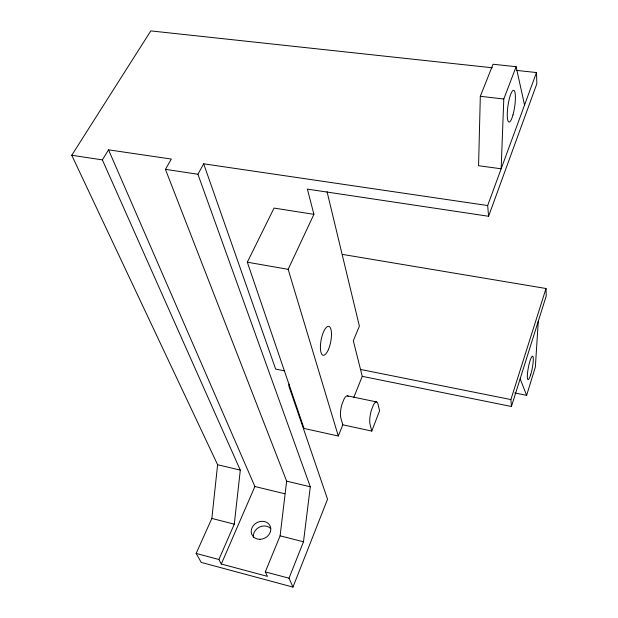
<?xml version="1.0" encoding="UTF-8"?>
<svg xmlns="http://www.w3.org/2000/svg" width="618" height="618" viewBox="0 0 618 618"><rect width="100%" height="100%" fill="white"/><g stroke="black" fill="none" stroke-linecap="round" stroke-linejoin="round"><path stroke-width="0.93" d="M480.317 96.292L478.571 165.717L501.152 168.791L503.794 99.027L516.13 66.705L493.056 64.241L480.317 96.292L503.794 99.027M538.301 321.144L535.35 367.069L526.629 395.335L514.786 392.986M289.077 384.118L288.853 386.018L327.555 499.213L292.955 587.1L201.236 562.411L196.153 553.434L211.843 518.44L217.613 464.728L71.75 155.272L150.792 30.9L492.345 67.779M218.88 559.499L234.284 524.157L240.309 470.128L102.364 159.877L108.544 149.834L171.333 159.058L165.431 169.363L286.644 481.159L280.101 535.829L265.307 571.889L267.439 576.37L221.306 564.01L218.88 559.499L196.153 553.434M292.955 587.1L289.015 578.209L303.484 541.793L310.306 486.791L197.914 174.245L203.67 163.809L487.664 205.539L488.591 216.269L307.385 189.108L313.913 214.346L288.15 269.324L338.301 436.022L304.025 428.436L247.316 262.194L274.052 208.088L313.913 214.346M327.038 191.619L359.382 326.119L353.318 340.773L362.256 376.339L511.426 406.497L510.885 399.568L546.018 288.506L342.503 254.407M511.426 406.497L546.25 295.906L546.018 288.506M488.591 216.269L536.857 83.724L536.478 72.545L516.331 70.367M487.664 205.539L536.478 72.545M371.773 431.086L379.591 410.761L377.969 404.01A12.499 3.515 -78.1 0 0 373.434 404.921L371.364 410.236A12.499 3.515 -78.1 0 0 370.066 424.435L371.773 431.086L342.805 424.79L340.873 418.131A12.391 3.778 -78.1 0 1 342.04 404.033L344.172 398.78A12.391 3.778 -78.1 0 1 348.397 396.524M338.301 436.022L342.805 424.79M353.712 397.606L362.256 376.339M221.306 564.01L254.902 486.52L108.544 149.834M71.75 155.272L102.364 159.877M165.431 169.363L197.914 174.245M247.316 262.194L288.15 269.324M360.526 369.456L510.885 399.568M284.133 370.792L275.628 369.046L203.67 163.809M347.54 395.875L376.617 401.947M217.613 464.728L240.309 470.128M286.644 481.159L310.306 486.791M254.902 486.52L284.767 493.743M211.843 518.44L234.284 524.157M280.101 535.829L303.484 541.793M265.307 571.889L289.015 578.209M520.147 378.803L526.629 395.335M516.13 66.705L524.551 105.037M253.457 537.197A10.012 8.644 -27.6 0 1 259.282 527.162A10.012 8.644 -27.6 0 1 270.738 528.552M328.359 349.68A14.739 4.89 -79.1 0 0 329.077 326.451A14.739 4.89 -79.1 0 0 320.41 346.312A14.739 4.89 -79.1 0 0 328.359 349.68M259.884 539.298A10.081 8.675 -27.4 0 0 270.012 525.756A10.081 8.675 -27.4 0 0 253.148 525.856A10.081 8.675 -27.4 0 0 259.884 539.298M512.979 114.902A16.045 3.384 -81.7 0 0 513.743 90.321A16.045 3.384 -81.7 0 0 507.285 113.31A16.045 3.384 -81.7 0 0 512.979 114.902M530.646 374.794A11.912 1.978 -79.1 0 0 532.716 356.246A11.912 1.978 -79.1 0 0 527.587 372.584A11.912 1.978 -79.1 0 0 530.646 374.794"/></g></svg>
